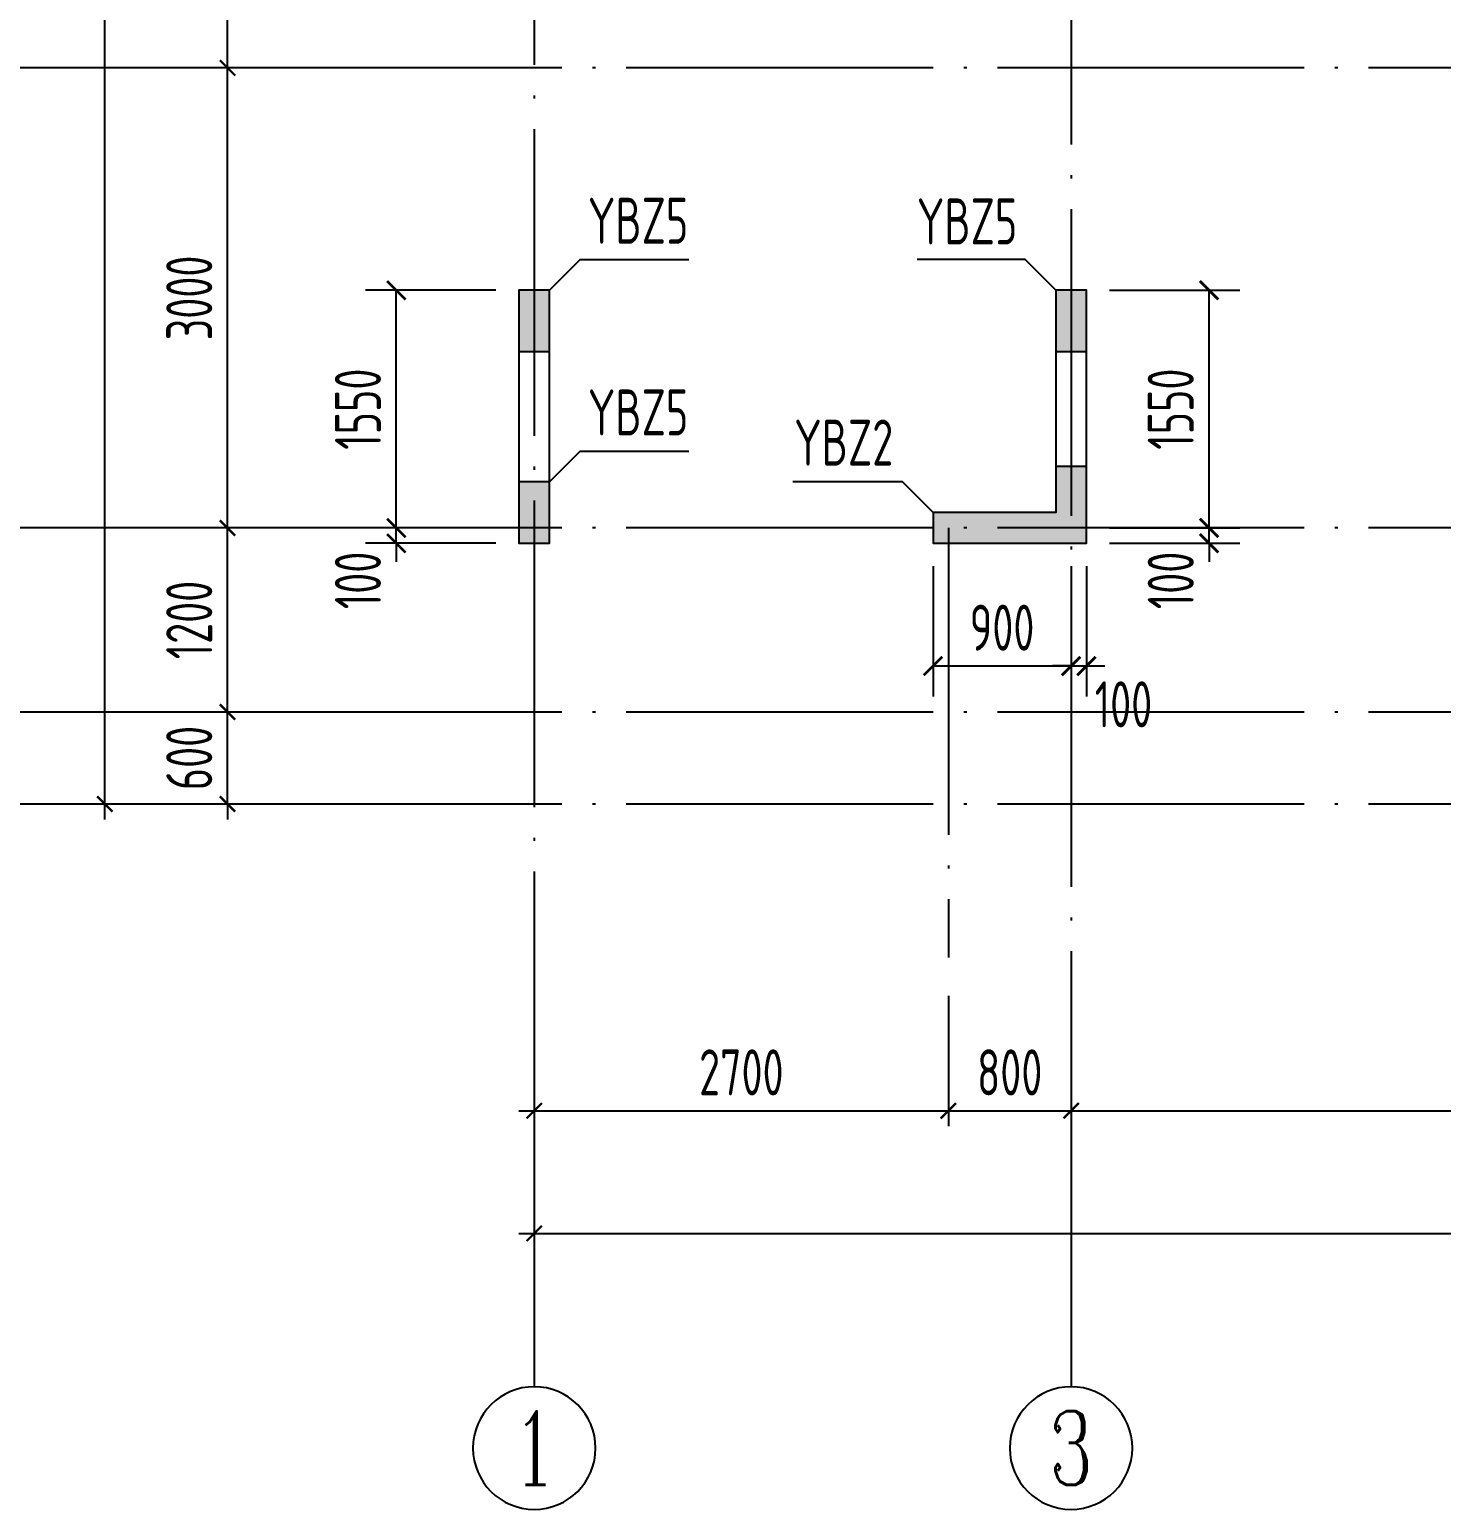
# Model space of a CAD drawing. Extents: x -1307975 to -76406, y -96289 to 379359.
# Drawn here: x -974486 to -965280, y 276150 to 285800 of the extents above; entities that cross this region are included whole.
import ezdxf
from ezdxf.enums import TextEntityAlignment as Align

# ---------------------------------------------------------------- set-up
doc = ezdxf.new("R2010")
doc.units = 0
doc.header["$LTSCALE"] = 1000
doc.linetypes.add('DOTE', pattern=[2.42, 2, -0.2, 0.02, -0.2])
doc.layers.get('0').update_dxf_attribs({"linetype": 'CONTINUOUS'})
doc.layers.get('DEFPOINTS').update_dxf_attribs({"linetype": 'CONTINUOUS'})
for name, color, linetype in [('A-AXIS', 1, 'CONTINUOUS'), ('A-DOTE', 10, 'DOTE'), ('AXIS_NUM', 7, 'CONTINUOUS'), ('S-Q墙实线', 6, 'CONTINUOUS'), ('S-Q墙标注', 3, 'CONTINUOUS'), ('S-X详图填充', 252, 'CONTINUOUS'), ('S-X详图实线', 4, 'CONTINUOUS'), ('S-Y一般标注', 3, 'CONTINUOUS'), ('S-Z柱编号', 6, 'CONTINUOUS')]:
    doc.layers.add(name, color=color, linetype=linetype)
doc.styles.add('TSSD_Axis', font='complex.shx', dxfattribs={"width": 0.7, "bigfont": 'hztxt.shx'})
doc.styles.add('TSSD_DIMENSION', font='Tssdeng.shx', dxfattribs={"width": 0.7, "bigfont": 'tssdchn.shx'})
doc.styles.add('TSSD_REIN', font='tssdeng.shx', dxfattribs={"width": 0.7, "height": 300, "bigfont": 'tssdchn.shx'})
doc.styles.add('结构文字', font='zstxt.shx', dxfattribs={"width": 0.7, "bigfont": 'zshz.shx'})
doc.dimstyles.new('STRUCK', dxfattribs={"dimtxt": 400, "dimasz": 121, "dimexe": 200, "dimexo": 150, "dimgap": 115, "dimtad": 1, "dimdec": 0, "dimdsep": 46, "dimtxsty": '结构文字', "dimblk": 'ARCHTICK', "dimcen": 400, "dimclrd": 3, "dimclre": 3, "dimclrt": 7, "dimadec": 0, "dimazin": 0, "dimtfac": 1, "dimtdec": 0, "dimtix": 1, "dimtmove": 2, "dimatfit": 3, "dimldrblk": '_DIMX', "dimfxl": 1, "dimtolj": 1, "dimtzin": 0, "dimarcsym": 0})
doc.dimstyles.new('TSSD_100_100', dxfattribs={"dimtxt": 300, "dimasz": 100, "dimexe": 100, "dimexo": 250, "dimgap": 100, "dimtad": 1, "dimdec": 0, "dimzin": 0, "dimdsep": 46, "dimtxsty": 'TSSD_DIMENSION', "dimblk": 'ARCHTICK', "dimcen": 0, "dimdle": 100, "dimclrt": 7, "dimadec": 0, "dimazin": 0, "dimtfac": 1, "dimtdec": 0, "dimtix": 1, "dimtmove": 2, "dimatfit": 3, "dimldrblk": 'ARCHTICK', "dimfxl": 1, "dimtolj": 1, "dimtzin": 0, "dimarcsym": 0})

# ---------------------------------------------------------------- blocks, each defined once
blk = doc.blocks.new('_ArchTick')
at = {"color": 0, "linetype": 'ByBlock', "const_width": 0.15}
blk.add_lwpolyline([(-0.5, -0.5), (0.5, 0.5)], dxfattribs=at)
blk = doc.blocks.new('*D213')
at = {"layer": 'DEFPOINTS', "color": 0, "transparency": 16777216}
for p in [(2600, 5200), (3600, 5200), (3600, 4600)]:
    blk.add_point(p, dxfattribs=at)
at = {"layer": 'S-Y一般标注', "color": 0, "lineweight": -2, "transparency": 16777216}
for p, q in [((2600, 5200), (2600, 5300)), ((3350, 5200), (2500, 5200)), ((2600, 4600), (2600, 5200)), ((3350, 4600), (2500, 4600)), ((2600, 4600), (2600, 4500))]:
    blk.add_line(p, q, dxfattribs=at)
at = {"layer": 'S-Y一般标注', "color": 0, "lineweight": -2, "transparency": 16777216, "xscale": 100, "yscale": 100, "zscale": 100}
for p, rotation in [((2600, 5200), 270), ((2600, 4600), 90)]:
    blk.add_blockref('_ArchTick', p, dxfattribs=dict(at, rotation=rotation))
at = {"layer": 'S-Y一般标注', "color": 7, "transparency": 16777216, "insert": (2350, 4900), "char_height": 300, "attachment_point": 5, "rotation": 90, "style": 'TSSD_DIMENSION'}
blk.add_mtext('\\A1;600', dxfattribs=at)
blk = doc.blocks.new('*D214')
at = {"layer": 'DEFPOINTS', "color": 0, "transparency": 16777216}
for p in [(2600, 10900), (3600, 10900), (3600, 9400)]:
    blk.add_point(p, dxfattribs=at)
at = {"layer": 'S-Y一般标注', "color": 0, "lineweight": -2, "transparency": 16777216}
for p, q in [((2600, 9300), (2600, 11000)), ((3350, 10900), (2500, 10900)), ((3350, 9400), (2500, 9400))]:
    blk.add_line(p, q, dxfattribs=at)
at = {"layer": 'S-Y一般标注', "color": 0, "lineweight": -2, "transparency": 16777216, "xscale": 100, "yscale": 100, "zscale": 100}
for p, rotation in [((2600, 10900), 90), ((2600, 9400), 270)]:
    blk.add_blockref('_ArchTick', p, dxfattribs=dict(at, rotation=rotation))
at = {"layer": 'S-Y一般标注', "color": 7, "transparency": 16777216, "insert": (2350, 10150), "char_height": 300, "attachment_point": 5, "rotation": 90, "style": 'TSSD_DIMENSION'}
blk.add_mtext('\\A1;1500', dxfattribs=at)
blk = doc.blocks.new('*D219')
at = {"layer": 'DEFPOINTS', "color": 0, "transparency": 16777216}
for p in [(1800, 20100), (3600, 20100), (3600, 4600)]:
    blk.add_point(p, dxfattribs=at)
at = {"layer": 'S-Y一般标注', "color": 0, "lineweight": -2, "transparency": 16777216}
for p, q in [((1800, 4500), (1800, 20200)), ((3350, 20100), (1700, 20100)), ((3350, 4600), (1700, 4600))]:
    blk.add_line(p, q, dxfattribs=at)
at = {"layer": 'S-Y一般标注', "color": 0, "lineweight": -2, "transparency": 16777216, "xscale": 100, "yscale": 100, "zscale": 100}
for p, rotation in [((1800, 20100), 90), ((1800, 4600), 270)]:
    blk.add_blockref('_ArchTick', p, dxfattribs=dict(at, rotation=rotation))
at = {"layer": 'S-Y一般标注', "color": 7, "transparency": 16777216, "insert": (1550, 12350), "char_height": 300, "attachment_point": 5, "rotation": 90, "style": 'TSSD_DIMENSION'}
blk.add_mtext('\\A1;15500', dxfattribs=at)
blk = doc.blocks.new('*D223')
at = {"layer": 'DEFPOINTS', "color": 0, "transparency": 16777216}
for p in [(2600, 6400), (3600, 6400), (3600, 5200)]:
    blk.add_point(p, dxfattribs=at)
at = {"layer": 'S-Y一般标注', "color": 0, "lineweight": -2, "transparency": 16777216}
for p, q in [((2600, 5100), (2600, 6500)), ((3350, 6400), (2500, 6400)), ((3350, 5200), (2500, 5200))]:
    blk.add_line(p, q, dxfattribs=at)
at = {"layer": 'S-Y一般标注', "color": 0, "lineweight": -2, "transparency": 16777216, "xscale": 100, "yscale": 100, "zscale": 100}
for p, rotation in [((2600, 6400), 90), ((2600, 5200), 270)]:
    blk.add_blockref('_ArchTick', p, dxfattribs=dict(at, rotation=rotation))
at = {"layer": 'S-Y一般标注', "color": 7, "transparency": 16777216, "insert": (2350, 5800), "char_height": 300, "attachment_point": 5, "rotation": 90, "style": 'TSSD_DIMENSION'}
blk.add_mtext('\\A1;1200', dxfattribs=at)
blk = doc.blocks.new('*D224')
at = {"layer": 'DEFPOINTS', "color": 0, "transparency": 16777216}
for p in [(2600, 9400), (3600, 9400), (3600, 6400)]:
    blk.add_point(p, dxfattribs=at)
at = {"layer": 'S-Y一般标注', "color": 0, "lineweight": -2, "transparency": 16777216}
for p, q in [((2600, 6300), (2600, 9500)), ((3350, 9400), (2500, 9400)), ((3350, 6400), (2500, 6400))]:
    blk.add_line(p, q, dxfattribs=at)
at = {"layer": 'S-Y一般标注', "color": 0, "lineweight": -2, "transparency": 16777216, "xscale": 100, "yscale": 100, "zscale": 100}
for p, rotation in [((2600, 9400), 90), ((2600, 6400), 270)]:
    blk.add_blockref('_ArchTick', p, dxfattribs=dict(at, rotation=rotation))
at = {"layer": 'S-Y一般标注', "color": 7, "transparency": 16777216, "insert": (2350, 7900), "char_height": 300, "attachment_point": 5, "rotation": 90, "style": 'TSSD_DIMENSION'}
blk.add_mtext('\\A1;3000', dxfattribs=at)
blk = doc.blocks.new('ts_axno')
at = {"color": 0, "linetype": 'ByBlock', "lineweight": -2}
blk.add_circle((0, 0), 0.5, dxfattribs=at)
at = {"color": 0, "linetype": 'ByBlock', "lineweight": -2, "style": 'TSSD_Axis', "width": 0.7}
blk.add_attdef('A', text='', height=0.6, dxfattribs=at).set_placement((0, 0), align=Align.MIDDLE_CENTER)
blk = doc.blocks.new('*D229')
at = {"layer": 'DEFPOINTS', "color": 0, "transparency": 16777216}
for p in [(7300, 3600), (8100, 3600), (8100, 2600)]:
    blk.add_point(p, dxfattribs=at)
at = {"layer": 'S-Y一般标注', "color": 0, "lineweight": -2, "transparency": 16777216}
for p, q in [((7300, 3350), (7300, 2500)), ((8100, 3350), (8100, 2500)), ((7200, 2600), (8200, 2600))]:
    blk.add_line(p, q, dxfattribs=at)
at = {"layer": 'S-Y一般标注', "color": 0, "lineweight": -2, "transparency": 16777216, "xscale": 100, "yscale": 100, "zscale": 100, "rotation": 180}
blk.add_blockref('_ArchTick', (7300, 2600), dxfattribs=at)
at = {"layer": 'S-Y一般标注', "color": 0, "lineweight": -2, "transparency": 16777216, "xscale": 100, "yscale": 100, "zscale": 100}
blk.add_blockref('_ArchTick', (8100, 2600), dxfattribs=at)
at = {"layer": 'S-Y一般标注', "color": 7, "transparency": 16777216, "insert": (7700, 2850), "char_height": 300, "attachment_point": 5, "style": 'TSSD_DIMENSION'}
blk.add_mtext('\\A1;800', dxfattribs=at)
blk = doc.blocks.new('*D230')
at = {"layer": 'DEFPOINTS', "color": 0, "transparency": 16777216}
for p in [(8100, 3600), (13900, 3600), (13900, 2600)]:
    blk.add_point(p, dxfattribs=at)
at = {"layer": 'S-Y一般标注', "color": 0, "lineweight": -2, "transparency": 16777216}
for p, q in [((8100, 3350), (8100, 2500)), ((13900, 3350), (13900, 2500)), ((8000, 2600), (14000, 2600))]:
    blk.add_line(p, q, dxfattribs=at)
at = {"layer": 'S-Y一般标注', "color": 0, "lineweight": -2, "transparency": 16777216, "xscale": 100, "yscale": 100, "zscale": 100, "rotation": 180}
blk.add_blockref('_ArchTick', (8100, 2600), dxfattribs=at)
at = {"layer": 'S-Y一般标注', "color": 0, "lineweight": -2, "transparency": 16777216, "xscale": 100, "yscale": 100, "zscale": 100}
blk.add_blockref('_ArchTick', (13900, 2600), dxfattribs=at)
at = {"layer": 'S-Y一般标注', "color": 7, "transparency": 16777216, "insert": (11000, 2850), "char_height": 300, "attachment_point": 5, "style": 'TSSD_DIMENSION'}
blk.add_mtext('\\A1;5800', dxfattribs=at)
blk = doc.blocks.new('*D241')
at = {"layer": 'DEFPOINTS', "color": 0, "transparency": 16777216}
for p in [(4600, 3600), (54600, 3600), (54600, 1800)]:
    blk.add_point(p, dxfattribs=at)
at = {"layer": 'S-Y一般标注', "color": 0, "lineweight": -2, "transparency": 16777216}
for p, q in [((4600, 3350), (4600, 1700)), ((54600, 3350), (54600, 1700)), ((4500, 1800), (54700, 1800))]:
    blk.add_line(p, q, dxfattribs=at)
at = {"layer": 'S-Y一般标注', "color": 0, "lineweight": -2, "transparency": 16777216, "xscale": 100, "yscale": 100, "zscale": 100, "rotation": 180}
blk.add_blockref('_ArchTick', (4600, 1800), dxfattribs=at)
at = {"layer": 'S-Y一般标注', "color": 0, "lineweight": -2, "transparency": 16777216, "xscale": 100, "yscale": 100, "zscale": 100}
blk.add_blockref('_ArchTick', (54600, 1800), dxfattribs=at)
at = {"layer": 'S-Y一般标注', "color": 7, "transparency": 16777216, "insert": (29600, 2050), "char_height": 300, "attachment_point": 5, "style": 'TSSD_DIMENSION'}
blk.add_mtext('\\A1;50000', dxfattribs=at)
blk = doc.blocks.new('*D243')
at = {"layer": 'DEFPOINTS', "color": 0, "transparency": 16777216}
for p in [(4600, 3600), (7300, 3600), (7300, 2600)]:
    blk.add_point(p, dxfattribs=at)
at = {"layer": 'S-Y一般标注', "color": 0, "lineweight": -2, "transparency": 16777216}
for p, q in [((4600, 3350), (4600, 2500)), ((7300, 3350), (7300, 2500)), ((4500, 2600), (7400, 2600))]:
    blk.add_line(p, q, dxfattribs=at)
at = {"layer": 'S-Y一般标注', "color": 0, "lineweight": -2, "transparency": 16777216, "xscale": 100, "yscale": 100, "zscale": 100, "rotation": 180}
blk.add_blockref('_ArchTick', (4600, 2600), dxfattribs=at)
at = {"layer": 'S-Y一般标注', "color": 0, "lineweight": -2, "transparency": 16777216, "xscale": 100, "yscale": 100, "zscale": 100}
blk.add_blockref('_ArchTick', (7300, 2600), dxfattribs=at)
at = {"layer": 'S-Y一般标注', "color": 7, "transparency": 16777216, "insert": (5950, 2850), "char_height": 300, "attachment_point": 5, "style": 'TSSD_DIMENSION'}
blk.add_mtext('\\A1;2700', dxfattribs=at)
blk = doc.blocks.new('*D1211')
at = {"layer": 'DEFPOINTS', "color": 0, "transparency": 16777216}
for p in [(-972094.8, 282550.3), (-971294.8, 282550.3), (-971294.8, 282450.3)]:
    blk.add_point(p, dxfattribs=at)
at = {"layer": 'S-Q墙标注', "color": 3, "lineweight": -2, "transparency": 16777216}
for p, q in [((-972094.8, 282550.3), (-972094.8, 282671.3)), ((-971444.8, 282550.3), (-972294.8, 282550.3)), ((-972094.8, 282450.3), (-972094.8, 282550.3)), ((-971444.8, 282450.3), (-972294.8, 282450.3)), ((-972094.8, 282450.3), (-972094.8, 282329.3))]:
    blk.add_line(p, q, dxfattribs=at)
at = {"layer": 'S-Q墙标注', "color": 3, "lineweight": -2, "transparency": 16777216, "xscale": 121, "yscale": 121, "zscale": 121}
for p, rotation in [((-972094.8, 282550.3), 270), ((-972094.8, 282450.3), 90)]:
    blk.add_blockref('_ArchTick', p, dxfattribs=dict(at, rotation=rotation))
at = {"layer": 'S-Q墙标注', "color": 7, "transparency": 16777216, "insert": (-972344.8, 282208.4), "char_height": 300, "attachment_point": 5, "rotation": 90, "style": 'TSSD_REIN'}
blk.add_mtext('\\A1;100', dxfattribs=at)
blk = doc.blocks.new('_DIMX')
blk.add_line((-150, 0), (150, 0))
at = {"const_width": 50}
blk.add_lwpolyline([(-70, -70), (70, 70)], dxfattribs=at)
blk = doc.blocks.new('*D1212')
at = {"layer": 'DEFPOINTS', "color": 0, "transparency": 16777216}
for p in [(-972094.8, 284100.3), (-971294.8, 284100.3), (-971294.8, 282550.3)]:
    blk.add_point(p, dxfattribs=at)
at = {"layer": 'S-Q墙标注', "color": 3, "lineweight": -2, "transparency": 16777216}
for p, q in [((-971444.8, 284100.3), (-972294.8, 284100.3)), ((-972094.8, 282550.3), (-972094.8, 284100.3)), ((-971444.8, 282550.3), (-972294.8, 282550.3))]:
    blk.add_line(p, q, dxfattribs=at)
at = {"layer": 'S-Q墙标注', "color": 3, "lineweight": -2, "transparency": 16777216, "xscale": 121, "yscale": 121, "zscale": 121}
for p, rotation in [((-972094.8, 284100.3), 90), ((-972094.8, 282550.3), 270)]:
    blk.add_blockref('_ArchTick', p, dxfattribs=dict(at, rotation=rotation))
at = {"layer": 'S-Q墙标注', "color": 7, "transparency": 16777216, "insert": (-972344.8, 283325.3), "char_height": 300, "attachment_point": 5, "rotation": 90, "style": 'TSSD_REIN'}
blk.add_mtext('\\A1;1550', dxfattribs=at)
blk = doc.blocks.new('*D1215')
at = {"layer": 'DEFPOINTS', "color": 0, "transparency": 16777216}
for p in [(-967594.8, 282550.3), (-966794.8, 282550.3), (-967594.8, 282450.3)]:
    blk.add_point(p, dxfattribs=at)
at = {"layer": 'S-Q墙标注', "color": 3, "lineweight": -2, "transparency": 16777216}
for p, q in [((-966794.8, 282550.3), (-966794.8, 282671.3)), ((-967444.8, 282550.3), (-966594.8, 282550.3)), ((-966794.8, 282450.3), (-966794.8, 282550.3)), ((-967444.8, 282450.3), (-966594.8, 282450.3)), ((-966794.8, 282450.3), (-966794.8, 282329.3))]:
    blk.add_line(p, q, dxfattribs=at)
at = {"layer": 'S-Q墙标注', "color": 3, "lineweight": -2, "transparency": 16777216, "xscale": 121, "yscale": 121, "zscale": 121}
for p, rotation in [((-966794.8, 282550.3), 270), ((-966794.8, 282450.3), 90)]:
    blk.add_blockref('_ArchTick', p, dxfattribs=dict(at, rotation=rotation))
at = {"layer": 'S-Q墙标注', "color": 7, "transparency": 16777216, "insert": (-967044.8, 282208.4), "char_height": 300, "attachment_point": 5, "rotation": 90, "style": 'TSSD_REIN'}
blk.add_mtext('\\A1;100', dxfattribs=at)
blk = doc.blocks.new('*D1216')
at = {"layer": 'DEFPOINTS', "color": 0, "transparency": 16777216}
for p in [(-967594.8, 284100.3), (-966794.8, 284100.3), (-967594.8, 282550.3)]:
    blk.add_point(p, dxfattribs=at)
at = {"layer": 'S-Q墙标注', "color": 3, "lineweight": -2, "transparency": 16777216}
for p, q in [((-967444.8, 284100.3), (-966594.8, 284100.3)), ((-966794.8, 282550.3), (-966794.8, 284100.3)), ((-967444.8, 282550.3), (-966594.8, 282550.3))]:
    blk.add_line(p, q, dxfattribs=at)
at = {"layer": 'S-Q墙标注', "color": 3, "lineweight": -2, "transparency": 16777216, "xscale": 121, "yscale": 121, "zscale": 121}
for p, rotation in [((-966794.8, 284100.3), 90), ((-966794.8, 282550.3), 270)]:
    blk.add_blockref('_ArchTick', p, dxfattribs=dict(at, rotation=rotation))
at = {"layer": 'S-Q墙标注', "color": 7, "transparency": 16777216, "insert": (-967044.8, 283325.3), "char_height": 300, "attachment_point": 5, "rotation": 90, "style": 'TSSD_REIN'}
blk.add_mtext('\\A1;1550', dxfattribs=at)
blk = doc.blocks.new('*D1217')
at = {"layer": 'DEFPOINTS', "color": 0, "transparency": 16777216}
for p in [(-968594.8, 282450.3), (-967694.8, 282450.3), (-967694.8, 281650.3)]:
    blk.add_point(p, dxfattribs=at)
at = {"layer": 'S-Q墙标注', "color": 3, "lineweight": -2, "transparency": 16777216}
for p, q in [((-968594.8, 282300.3), (-968594.8, 281450.3)), ((-967694.8, 282300.3), (-967694.8, 281450.3)), ((-968594.8, 281650.3), (-967694.8, 281650.3))]:
    blk.add_line(p, q, dxfattribs=at)
at = {"layer": 'S-Q墙标注', "color": 3, "lineweight": -2, "transparency": 16777216, "xscale": 121, "yscale": 121, "zscale": 121, "rotation": 180}
blk.add_blockref('_ArchTick', (-968594.8, 281650.3), dxfattribs=at)
at = {"layer": 'S-Q墙标注', "color": 3, "lineweight": -2, "transparency": 16777216, "xscale": 121, "yscale": 121, "zscale": 121}
blk.add_blockref('_ArchTick', (-967694.8, 281650.3), dxfattribs=at)
at = {"layer": 'S-Q墙标注', "color": 7, "transparency": 16777216, "insert": (-968144.8, 281900.3), "char_height": 300, "attachment_point": 5, "style": 'TSSD_REIN'}
blk.add_mtext('\\A1;900', dxfattribs=at)
blk = doc.blocks.new('*D1218')
at = {"layer": 'DEFPOINTS', "color": 0, "transparency": 16777216}
for p in [(-967694.8, 282450.3), (-967594.8, 282450.3), (-967594.8, 281650.3)]:
    blk.add_point(p, dxfattribs=at)
at = {"layer": 'S-Q墙标注', "color": 3, "lineweight": -2, "transparency": 16777216}
for p, q in [((-967694.8, 282300.3), (-967694.8, 281450.3)), ((-967594.8, 282300.3), (-967594.8, 281450.3)), ((-967694.8, 281650.3), (-967815.8, 281650.3)), ((-967694.8, 281650.3), (-967594.8, 281650.3)), ((-967594.8, 281650.3), (-967473.8, 281650.3))]:
    blk.add_line(p, q, dxfattribs=at)
at = {"layer": 'S-Q墙标注', "color": 3, "lineweight": -2, "transparency": 16777216, "xscale": 121, "yscale": 121, "zscale": 121}
blk.add_blockref('_ArchTick', (-967694.8, 281650.3), dxfattribs=at)
at = {"layer": 'S-Q墙标注', "color": 3, "lineweight": -2, "transparency": 16777216, "xscale": 121, "yscale": 121, "zscale": 121, "rotation": 180}
blk.add_blockref('_ArchTick', (-967594.8, 281650.3), dxfattribs=at)
at = {"layer": 'S-Q墙标注', "color": 7, "transparency": 16777216, "insert": (-967352.9, 281400.3), "char_height": 300, "attachment_point": 5, "style": 'TSSD_REIN'}
blk.add_mtext('\\A1;100', dxfattribs=at)
blk = doc.blocks.new('20210726.16350016')
at = {"layer": 'A-AXIS'}
for p, q in [((3600, 9400), (800, 9400)), ((3600, 6400), (800, 6400)), ((3600, 5200), (800, 5200)), ((3600, 4600), (800, 4600)), ((4600, 3600), (4600, 800)), ((8100, 3600), (8100, 800))]:
    blk.add_line(p, q, dxfattribs=at)
at = {"layer": 'A-DOTE'}
for p, q in [((4600, 21100), (4600, 3600)), ((8100, 10900), (8100, 3600)), ((55600, 9400), (3600, 9400)), ((55600, 6400), (3600, 6400)), ((7300, 6400), (7300, 3600)), ((55600, 5200), (3600, 5200)), ((55600, 4600), (3600, 4600))]:
    blk.add_line(p, q, dxfattribs=at)
at = {"layer": 'A-AXIS'}
ref = blk.add_blockref('ts_axno', (4600, 400), dxfattribs=dict(at, xscale=-800, yscale=800, zscale=800, rotation=180))
ref.add_attrib('1', '1', dxfattribs={"layer": 'AXIS_NUM', "height": 480, "style": 'TSSD_Axis', "width": 0.7}).set_placement((4600, 400), align=Align.MIDDLE_CENTER)
ref = blk.add_blockref('ts_axno', (8100, 400), dxfattribs=dict(at, xscale=-800, yscale=800, zscale=800, rotation=180))
ref.add_attrib('2', '3', dxfattribs={"layer": 'AXIS_NUM', "height": 480, "style": 'TSSD_Axis', "width": 0.7}).set_placement((8100, 400), align=Align.MIDDLE_CENTER)
at = {"layer": 'S-Y一般标注'}
for base, p1, p2, picture, middle in [((1800, 20100), (3600, 4600), (3600, 20100), '*D219', (1550, 12350)), ((2600, 10900), (3600, 9400), (3600, 10900), '*D214', (2350, 10150)), ((2600, 9400), (3600, 6400), (3600, 9400), '*D224', (2350, 7900)), ((2600, 6400), (3600, 5200), (3600, 6400), '*D223', (2350, 5800)), ((2600, 5200), (3600, 4600), (3600, 5200), '*D213', (2350, 4900))]:
    dim = blk.add_linear_dim(base=base, p1=p1, p2=p2, angle=90, dimstyle='TSSD_100_100', dxfattribs=at)
    dim.commit()
    dim.dimension.update_dxf_attribs({"geometry": picture, "text_midpoint": middle})
for base, p1, p2, picture, middle in [((54600, 1800), (4600, 3600), (54600, 3600), '*D241', (29600, 2050)), ((7300, 2600), (4600, 3600), (7300, 3600), '*D243', (5950, 2850)), ((8100, 2600), (7300, 3600), (8100, 3600), '*D229', (7700, 2850)), ((13900, 2600), (8100, 3600), (13900, 3600), '*D230', (11000, 2850))]:
    dim = blk.add_linear_dim(base=base, p1=p1, p2=p2, dimstyle='TSSD_100_100', dxfattribs=at)
    dim.commit()
    dim.dimension.update_dxf_attribs({"geometry": picture, "text_midpoint": middle})

msp = doc.modelspace()

# ---------------------------------------------------------------- hatches: boundary and pattern name
at = {"layer": 'S-X详图填充'}
h = msp.add_hatch(color=256, dxfattribs=at)
h.dxf.hatch_style = 1
h.paths.add_polyline_path([(-971294.82, 283700.29), (-971094.82, 283700.29), (-971094.82, 284100.29), (-971294.82, 284100.29)])
h = msp.add_hatch(color=256, dxfattribs=at)
h.dxf.hatch_style = 1
h.paths.add_polyline_path([(-967794.82, 283700.33), (-967594.82, 283700.33), (-967594.82, 284100.33), (-967794.82, 284100.33)])
h = msp.add_hatch(color=256, dxfattribs=at)
h.dxf.hatch_style = 1
h.paths.add_polyline_path([(-967594.82, 282950.33), (-967794.82, 282950.33), (-967794.82, 282650.33), (-968594.82, 282650.33), (-968594.82, 282450.33), (-967594.82, 282450.33)])
h = msp.add_hatch(color=256, dxfattribs=at)
h.dxf.hatch_style = 1
h.paths.add_polyline_path([(-971094.82, 282850.33), (-971294.82, 282850.33), (-971294.82, 282450.33), (-971094.82, 282450.33)])

# ---------------------------------------------------------------- linework, layer by layer
at = {"layer": 'S-Q墙实线'}
msp.add_lwpolyline([(-971094.82, 282450.33), (-971094.82, 284100.29), (-971294.82, 284100.29), (-971294.82, 282450.33)], close=True, dxfattribs=at)
msp.add_lwpolyline([(-968494.83, 282650.33), (-968594.82, 282650.33), (-968594.82, 282450.33), (-968494.83, 282450.33), (-967594.82, 282450.33), (-967594.82, 284100.33), (-967794.82, 284100.33), (-967794.82, 282650.33), (-968494.83, 282650.33)], dxfattribs=at)
at = {"layer": 'S-X详图实线'}
for points in [[(-971294.82, 283700.29), (-971094.82, 283700.29), (-971094.82, 284100.29), (-971294.82, 284100.29), (-971294.82, 283700.29)], [(-967794.82, 283700.33), (-967594.82, 283700.33), (-967594.82, 284100.33), (-967794.82, 284100.33), (-967794.82, 283700.33)], [(-967594.82, 282950.33), (-967794.82, 282950.33), (-967794.82, 282650.33), (-968594.82, 282650.33), (-968594.82, 282450.33), (-967594.82, 282450.33), (-967594.82, 282950.33)], [(-971094.82, 282850.33), (-971294.82, 282850.33), (-971294.82, 282450.33), (-971094.82, 282450.33), (-971094.82, 282850.33)]]:
    msp.add_lwpolyline(points, close=True, dxfattribs=at)
at = {"layer": 'S-Z柱编号', "color": 7}
for points in [[(-971094.82, 284100.29), (-970894.82, 284300.29), (-970187.44, 284300.29)], [(-967794.82, 284100.33), (-967994.82, 284300.33), (-968698.69, 284300.33)], [(-971094.82, 282850.33), (-970894.82, 283050.33), (-970187.44, 283050.33)], [(-968594.82, 282650.33), (-968794.82, 282850.33), (-969510.03, 282850.33)]]:
    msp.add_lwpolyline(points, dxfattribs=at)

# ---------------------------------------------------------------- block references
at = {"layer": 'A-DOTE'}
msp.add_blockref('20210726.16350016', (-975794.83, 276150.28), dxfattribs=at)

# ---------------------------------------------------------------- texts
at = {"layer": 'S-Z柱编号', "color": 7, "style": 'TSSD_REIN', "width": 0.7}
for s, p in [('YBZ5', (-970845.84, 284314.03)), ('YBZ5', (-968700.59, 284309.61)), ('YBZ5', (-970845.84, 283064.07)), ('YBZ2', (-969500.59, 282867.17))]:
    msp.add_text(s, height=300, dxfattribs=at).set_placement(p, align=Align.BOTTOM_LEFT)

# ---------------------------------------------------------------- dimensions: what is measured, and where the dimension line sits
at = {"layer": 'S-Q墙标注'}
for base, p1, p2, picture, middle in [((-972094.82, 284100.29), (-971294.82, 282550.33), (-971294.82, 284100.29), '*D1212', (-972344.82, 283325.31)), ((-966794.82, 284100.33), (-967594.82, 282550.33), (-967594.82, 284100.33), '*D1216', (-967044.82, 283325.33))]:
    dim = msp.add_linear_dim(base=base, p1=p1, p2=p2, angle=90, dimstyle='STRUCK', override={"dimtxt": 300, "dimgap": 100, "dimtxsty": 'TSSD_REIN'}, dxfattribs=at)
    dim.commit()
    dim.dimension.update_dxf_attribs({"geometry": picture, "text_midpoint": middle})
for base, p1, p2, picture, middle in [((-972094.82, 282550.33), (-971294.82, 282450.33), (-971294.82, 282550.33), '*D1211', (-972344.82, 282208.4)), ((-966794.82, 282550.33), (-967594.82, 282450.33), (-967594.82, 282550.33), '*D1215', (-967044.82, 282208.4))]:
    dim = msp.add_linear_dim(base=base, p1=p1, p2=p2, angle=90, dimstyle='STRUCK', override={"dimtxt": 300, "dimgap": 100, "dimtxsty": 'TSSD_REIN'}, dxfattribs=at)
    dim.commit()
    dim.dimension.update_dxf_attribs({"geometry": picture, "text_midpoint": middle, "dimtype": 160})
dim = msp.add_linear_dim(base=(-967694.83, 281650.33), p1=(-968594.82, 282450.33), p2=(-967694.83, 282450.33), dimstyle='STRUCK', override={"dimtxt": 300, "dimgap": 100, "dimtxsty": 'TSSD_REIN'}, dxfattribs=at)
dim.commit()
dim.dimension.update_dxf_attribs({"geometry": '*D1217', "text_midpoint": (-968144.83, 281900.33)})
dim = msp.add_linear_dim(base=(-967594.82, 281650.33), p1=(-967694.83, 282450.33), p2=(-967594.82, 282450.33), dimstyle='STRUCK', override={"dimtxt": 300, "dimgap": 100, "dimtxsty": 'TSSD_REIN'}, dxfattribs=at)
dim.commit()
dim.dimension.update_dxf_attribs({"geometry": '*D1218', "text_midpoint": (-967352.9, 281400.33), "dimtype": 160})

doc.saveas('drawing.dxf')
